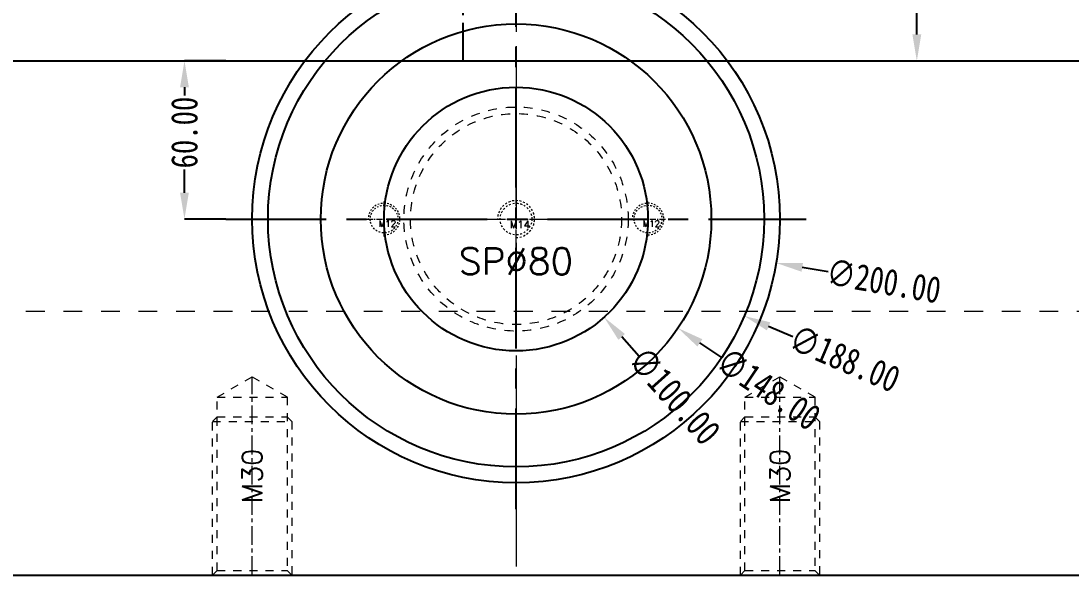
# Model space of a CAD drawing. Header units: millimetres. Extents: x 547 to 3706, y -10485 to 2068.
# Drawn here: x 1395.6 to 1793.5, y -1233.9 to -1023.7 of the extents above; entities that cross this region are included whole.
import ezdxf
from ezdxf.enums import TextEntityAlignment as Align

# ---------------------------------------------------------------- set-up
doc = ezdxf.new("R2010")
doc.units = ezdxf.units.MM
doc.header["$LTSCALE"] = 16.335
doc.header["$PDMODE"] = 3
doc.header["$PDSIZE"] = 0.3125
doc.linetypes.add('CENTER', pattern=[0.6, 0.375, -0.075, 0.075, -0.075])
doc.linetypes.add('HIDDEN', pattern=[0.2, 0.1, -0.1])
doc.layers.get('0').update_dxf_attribs({"linetype": 'CONTINUOUS'})
doc.layers.get('Defpoints').update_dxf_attribs({"linetype": 'CONTINUOUS'})
for name, color, linetype, lineweight in [('moldbase', 7, 'CONTINUOUS', 20), ('screw', 33, 'CONTINUOUS', 13), ('sp', 193, 'CONTINUOUS', 9)]:
    doc.layers.add(name, color=color, linetype=linetype, lineweight=lineweight)
doc.styles.get("Standard").update_dxf_attribs({"font": 'txt', "width": 0.8})
doc.styles.add('TXT', font='txt.shx', dxfattribs={"bigfont": 'gbcbig.shx'})
doc.dimstyles.new('11', dxfattribs={"dimtxt": 10, "dimasz": 10, "dimexe": 0, "dimexo": 0, "dimgap": 0, "dimtad": 0, "dimzin": 0, "dimdsep": 46, "dimtxsty": 'Standard', "dimcen": 0, "dimclrd": 4, "dimclre": 4, "dimclrt": 6, "dimazin": 0, "dimtfac": 1, "dimtofl": 0, "dimtmove": 0, "dimatfit": 3, "dimfxl": 0, "dimtolj": 1, "dimtzin": 0, "dimarcsym": 0})

# ---------------------------------------------------------------- blocks, each defined once
blk = doc.blocks.new('*D510')
at = {"color": 4, "lineweight": -2}
blk.add_line((1629.89, -1151), (1623.22, -1143.55), dxfattribs=at)
at = {"color": 4}
blk.add_solid([(1624.46, -1142.44), (1621.98, -1144.67), (1616.55, -1136.1)], dxfattribs=at)
at = {"layer": 'Defpoints', "color": 0}
for p in [(1549.84, -1061.61), (1616.55, -1136.1)]:
    blk.add_point(p, dxfattribs=at)
at = {"color": 6, "insert": (1643.24, -1165.9), "char_height": 10, "attachment_point": 5, "rotation": 311.8457}
blk.add_mtext('\\A1;∅100.00', dxfattribs=at)
blk = doc.blocks.new('*D511')
at = {"color": 4, "lineweight": -2}
blk.add_line((1661.14, -1151.39), (1652.85, -1145.8), dxfattribs=at)
at = {"color": 4}
blk.add_solid([(1653.78, -1144.42), (1651.92, -1147.19), (1644.56, -1140.21)], dxfattribs=at)
at = {"layer": 'Defpoints', "color": 0}
for p in [(1521.83, -1057.5), (1644.56, -1140.21)]:
    blk.add_point(p, dxfattribs=at)
at = {"color": 6, "insert": (1678.83, -1163.32), "char_height": 10, "attachment_point": 5, "rotation": 326.0208}
blk.add_mtext('\\A1;∅148.00', dxfattribs=at)
blk = doc.blocks.new('*D512')
at = {"color": 4, "lineweight": -2}
blk.add_line((1688.1, -1143.47), (1678.9, -1139.55), dxfattribs=at)
at = {"color": 4}
blk.add_solid([(1679.55, -1138.02), (1678.25, -1141.09), (1669.7, -1135.64)], dxfattribs=at)
at = {"layer": 'Defpoints', "color": 0}
for p in [(1496.69, -1062.07), (1669.7, -1135.64)]:
    blk.add_point(p, dxfattribs=at)
at = {"color": 6, "insert": (1707.74, -1151.81), "char_height": 10, "attachment_point": 5, "rotation": 336.9639}
blk.add_mtext('\\A1;∅188.00', dxfattribs=at)
blk = doc.blocks.new('*D513')
at = {"color": 4, "lineweight": -2}
blk.add_line((1701.52, -1118.85), (1691.66, -1117.19), dxfattribs=at)
at = {"color": 4}
blk.add_solid([(1691.93, -1115.54), (1691.38, -1118.83), (1681.8, -1115.52)], dxfattribs=at)
at = {"layer": 'Defpoints', "color": 0}
for p in [(1484.59, -1082.19), (1681.8, -1115.52)]:
    blk.add_point(p, dxfattribs=at)
at = {"color": 6, "insert": (1722.55, -1122.41), "char_height": 10, "attachment_point": 5, "rotation": 350.4072}
blk.add_mtext('\\A1;∅200.00', dxfattribs=at)
blk = doc.blocks.new('*D514')
at = {"color": 4, "lineweight": -2}
for p, q in [((1473.19, -1038.86), (1457.53, -1038.86)), ((1457.53, -1048.86), (1457.53, -1052.05)), ((1457.53, -1088.86), (1457.53, -1080.05)), ((1473.19, -1098.86), (1457.53, -1098.86))]:
    blk.add_line(p, q, dxfattribs=at)
at = {"color": 4}
for points in [[(1455.87, -1048.86), (1459.2, -1048.86), (1457.53, -1038.86)], [(1455.87, -1088.86), (1459.2, -1088.86), (1457.53, -1098.86)]]:
    blk.add_solid(points, dxfattribs=at)
at = {"layer": 'Defpoints', "color": 0}
for p in [(1457.53, -1038.86), (1473.19, -1038.86), (1473.19, -1098.86)]:
    blk.add_point(p, dxfattribs=at)
at = {"color": 6, "insert": (1457.53, -1066.05), "char_height": 10, "attachment_point": 5, "rotation": 90}
blk.add_mtext('\\A1;60.00', dxfattribs=at)
blk = doc.blocks.new('*D519')
at = {"color": 4, "lineweight": -2}
for p, q in [((1682.2, -939.88), (1735.07, -939.88)), ((1735.07, -949.88), (1735.07, -980.04)), ((1735.07, -1028.86), (1735.07, -1012.04)), ((1682.2, -1038.86), (1735.07, -1038.86))]:
    blk.add_line(p, q, dxfattribs=at)
at = {"color": 4}
for points in [[(1733.4, -949.88), (1736.74, -949.88), (1735.07, -939.88)], [(1733.4, -1028.86), (1736.74, -1028.86), (1735.07, -1038.86)]]:
    blk.add_solid(points, dxfattribs=at)
at = {"layer": 'Defpoints', "color": 0}
for p in [(1682.2, -939.88), (1682.2, -1038.86), (1735.07, -1038.86)]:
    blk.add_point(p, dxfattribs=at)
at = {"color": 6, "insert": (1735.07, -996.04), "char_height": 10, "attachment_point": 5, "rotation": 90}
blk.add_mtext('\\A1;98.97', dxfattribs=at)
blk = doc.blocks.new('screw_m12_g')
at = {"layer": 'screw', "color": 1, "linetype": 'CENTER', "ltscale": 0.373186}
for p, q in [((0, -6.6), (0, 6.6)), ((-6.6, 0), (6.6, 0))]:
    blk.add_line(p, q, dxfattribs=at)
at = {"layer": 'screw', "linetype": 'HIDDEN', "ltscale": 0.373186}
blk.add_circle((0, 0), 5.25, dxfattribs=at)
at = {"layer": 'screw', "color": 92, "linetype": 'HIDDEN', "ltscale": 0.373186}
blk.add_arc((0, 0), 6, 270, 180, dxfattribs=at)
at = {"layer": 'screw', "color": 6, "style": 'TXT'}
blk.add_text('M12', height=2.4, dxfattribs=at).set_placement((-2.04, -3))
blk = doc.blocks.new('sp_80_th', base_point=(1583.19, -1098.86))
at = {"layer": 'sp', "color": 1, "linetype": 'CENTER', "ltscale": 2.643404}
for p, q in [((1583.19, -1145.61), (1583.19, -1052.11)), ((1536.44, -1098.86), (1629.94, -1098.86))]:
    blk.add_line(p, q, dxfattribs=at)
at = {"layer": 'sp', "linetype": 'HIDDEN', "ltscale": 2.073258}
for radius in [42.5, 40]:
    blk.add_circle((1583.19, -1098.86), radius, dxfattribs=at)
at = {"layer": 'sp', "color": 6, "style": 'TXT'}
blk.add_text('SP%%c80', height=10, dxfattribs=at).set_placement((1583.19, -1114.86), align=Align.MIDDLE)
blk = doc.blocks.new('screw_m14_g')
at = {"layer": 'screw', "color": 1, "linetype": 'CENTER', "ltscale": 0.435384}
for p, q in [((0, -7.7), (0, 7.7)), ((-7.7, 0), (7.7, 0))]:
    blk.add_line(p, q, dxfattribs=at)
at = {"layer": 'screw', "linetype": 'HIDDEN', "ltscale": 0.435384}
blk.add_circle((0, 0), 6, dxfattribs=at)
at = {"layer": 'screw', "color": 92, "linetype": 'HIDDEN', "ltscale": 0.435384}
blk.add_arc((0, 0), 7, 270, 180, dxfattribs=at)
at = {"layer": 'screw', "color": 6, "style": 'TXT'}
blk.add_text('M14', height=2.8, dxfattribs=at).set_placement((-2.38, -3.5))
blk = doc.blocks.new('11')
at = {"layer": 'screw'}
blk.add_blockref('screw_m14_g', (1583.19, -1098.86), dxfattribs=at)
at = {"layer": 'sp'}
blk.add_blockref('sp_80_th', (1583.19, -1098.86), dxfattribs=at)

msp = doc.modelspace()

# ---------------------------------------------------------------- linework, layer by layer
at = {"color": 1, "linetype": 'CENTER', "ltscale": 2.363514}
msp.add_line((1563.194, -1038.857), (1563.194, -658.857), dxfattribs=at)
at = {"color": 1, "linetype": 'CENTER', "ltscale": 6.219773}
for p, q in [((1583.194, -1208.857), (1583.194, -988.857)), ((1473.194, -1098.857), (1693.194, -1098.857))]:
    msp.add_line(p, q, dxfattribs=at)
for p, q in [((1318.194, -1038.857), (1808.194, -1038.857)), ((1218.194, -1233.857), (1948.194, -1233.857))]:
    msp.add_line(p, q)
for radius in [100, 94, 50]:
    msp.add_circle((1583.194, -1098.857), radius)
at = {"color": 2}
msp.add_circle((1583.194, -1098.857), 74, dxfattribs=at)
at = {"layer": 'moldbase', "color": 1, "linetype": 'CENTER', "ltscale": 4.353841}
msp.add_line((1583.194, -563.857), (1583.194, -1233.857), dxfattribs=at)
at = {"layer": 'moldbase', "color": 8, "linetype": 'HIDDEN', "ltscale": 4.353841}
msp.add_line((1888.194, -1133.857), (1278.194, -1133.857), dxfattribs=at)
at = {"layer": 'screw', "color": 8, "linetype": 'HIDDEN', "ltscale": 1.865932}
for p, q in [((1469.944, -1166.357), (1483.194, -1158.707)), ((1483.194, -1158.707), (1496.444, -1166.357)), ((1669.944, -1166.357), (1683.194, -1158.707)), ((1683.194, -1158.707), (1696.444, -1166.357)), ((1469.944, -1232.107), (1469.944, -1166.357)), ((1469.944, -1166.357), (1496.444, -1166.357)), ((1496.444, -1166.357), (1496.444, -1232.107)), ((1669.944, -1232.107), (1669.944, -1166.357)), ((1669.944, -1166.357), (1696.444, -1166.357)), ((1696.444, -1166.357), (1696.444, -1232.107)), ((1468.194, -1233.857), (1469.944, -1232.107)), ((1469.944, -1232.107), (1496.444, -1232.107)), ((1496.444, -1232.107), (1498.194, -1233.857)), ((1668.194, -1233.857), (1669.944, -1232.107)), ((1669.944, -1232.107), (1696.444, -1232.107)), ((1696.444, -1232.107), (1698.194, -1233.857))]:
    msp.add_line(p, q, dxfattribs=at)
at = {"layer": 'screw', "color": 1, "linetype": 'CENTER', "ltscale": 1.166208}
for p, q in [((1483.194, -1233.857), (1483.194, -1158.707)), ((1683.194, -1233.857), (1683.194, -1158.707))]:
    msp.add_line(p, q, dxfattribs=at)
at = {"layer": 'screw', "color": 92, "linetype": 'HIDDEN', "ltscale": 1.865932}
for p, q in [((1468.194, -1175.607), (1469.944, -1173.857)), ((1468.194, -1233.857), (1468.194, -1175.607)), ((1468.194, -1175.607), (1498.194, -1175.607)), ((1469.944, -1173.857), (1496.444, -1173.857)), ((1496.444, -1173.857), (1498.194, -1175.607)), ((1498.194, -1175.607), (1498.194, -1233.857)), ((1668.194, -1175.607), (1669.944, -1173.857)), ((1668.194, -1233.857), (1668.194, -1175.607)), ((1668.194, -1175.607), (1698.194, -1175.607)), ((1669.944, -1173.857), (1696.444, -1173.857)), ((1696.444, -1173.857), (1698.194, -1175.607)), ((1698.194, -1175.607), (1698.194, -1233.857))]:
    msp.add_line(p, q, dxfattribs=at)

# ---------------------------------------------------------------- block references
msp.add_blockref('11', (0, 0))
at = {"layer": 'screw'}
for p in [(1533.194, -1098.857), (1633.194, -1098.857)]:
    msp.add_blockref('screw_m12_g', p, dxfattribs=at)

# ---------------------------------------------------------------- texts
at = {"layer": 'screw', "color": 6, "linetype": 'HIDDEN', "ltscale": 1.865932, "style": 'TXT'}
for p in [(1483.194, -1196.282), (1683.194, -1196.282)]:
    msp.add_text('M30', height=7.5, rotation=90, dxfattribs=at).set_placement(p, align=Align.MIDDLE)

# ---------------------------------------------------------------- dimensions: what is measured, and where the dimension line sits
for base, p1, p2, picture, middle in [((1735.07, -1038.857), (1682.203, -939.884), (1682.203, -1038.857), '*D519', (1735.07, -996.036)), ((1457.533, -1038.857), (1473.194, -1098.857), (1473.194, -1038.857), '*D514', (1457.533, -1066.048))]:
    dim = msp.add_linear_dim(base=base, p1=p1, p2=p2, angle=90, dimstyle='11')
    dim.commit()
    dim.dimension.update_dxf_attribs({"geometry": picture, "text_midpoint": middle, "dimtype": 160})
for p1, p2, picture, middle in [((1521.83, -1057.499), (1644.557, -1140.215), '*D511', (1678.833, -1163.316)), ((1496.689, -1062.074), (1669.698, -1135.64), '*D512', (1707.735, -1151.814)), ((1549.837, -1061.61), (1616.55, -1136.104), '*D510', (1643.235, -1165.902)), ((1484.592, -1082.192), (1681.795, -1115.521), '*D513', (1722.551, -1122.409))]:
    dim = msp.add_diameter_dim_2p(p1=p1, p2=p2, dimstyle='11')
    dim.commit()
    dim.dimension.update_dxf_attribs({"geometry": picture, "text_midpoint": middle})

doc.saveas('drawing.dxf')
